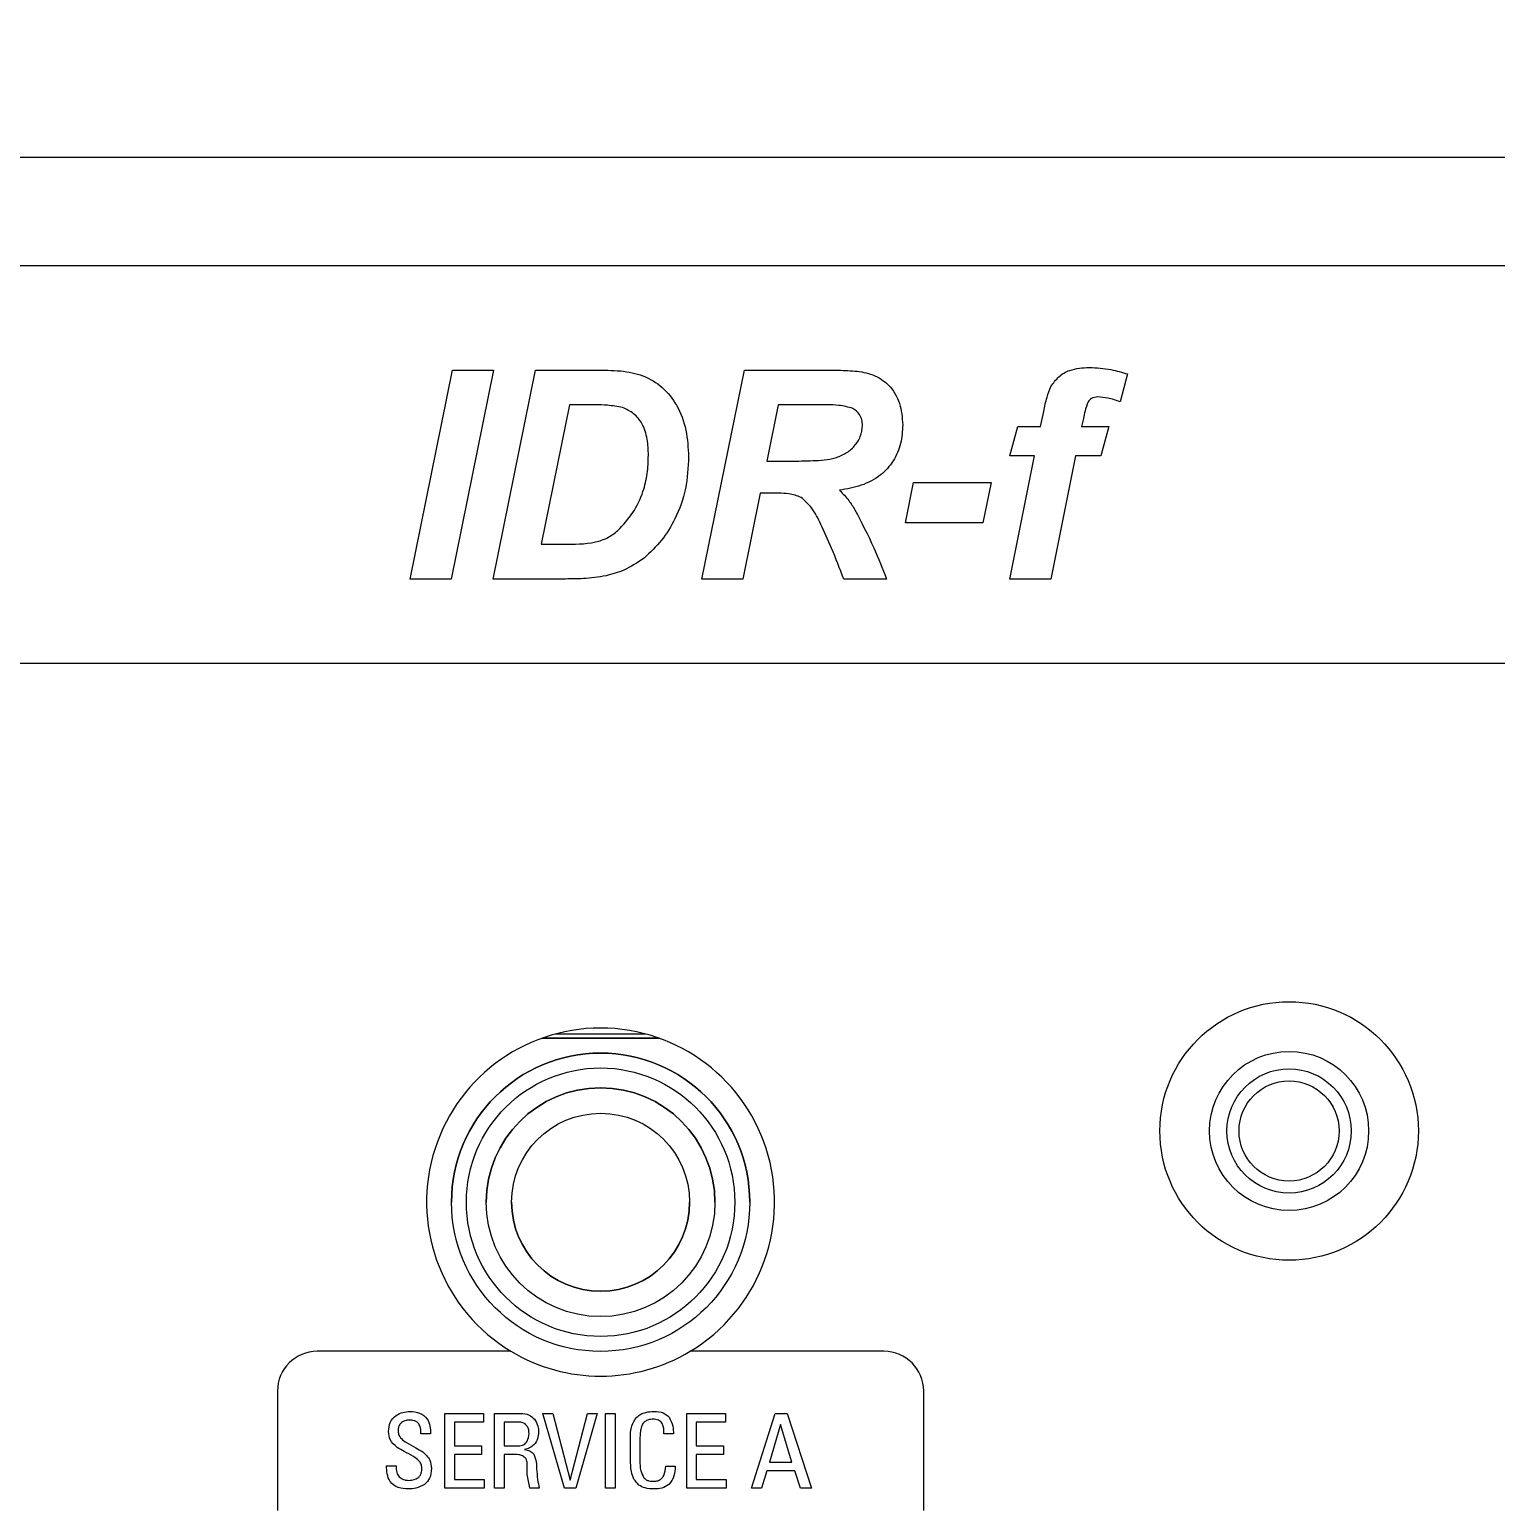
# Model space of a CAD drawing. Extents: x -194 to 239, y -574 to -265.
# Drawn here: x -117.57 to -108.25, y -305.62 to -296.21 of the extents above; entities that cross this region are included whole.
import ezdxf

# ---------------------------------------------------------------- set-up
doc = ezdxf.new("R2010")
doc.units = 0
doc.header["$LTSCALE"] = 0.5
doc.header["$PDMODE"] = 2
doc.layers.get('0').update_dxf_attribs({"linetype": 'CONTINUOUS'})
doc.layers.get('DEFPOINTS').update_dxf_attribs({"linetype": 'CONTINUOUS'})
doc.layers.add('1', color=7, linetype='CONTINUOUS')
doc.styles.get("Standard").update_dxf_attribs({"font": 'arial.ttf', "height": 3})
doc.dimstyles.get("Standard").update_dxf_attribs({"dimtxt": 0.18, "dimasz": 0.18, "dimexe": 0.18, "dimexo": 0.0625, "dimgap": 0.09, "dimtad": 0, "dimtih": 1, "dimtoh": 1, "dimdec": 4, "dimzin": 0, "dimdsep": 46, "dimtxsty": 'Standard', "dimcen": 0.09, "dimadec": 0, "dimazin": 0, "dimtfac": 1, "dimtdec": 4, "dimtofl": 0, "dimtmove": 0, "dimatfit": 3, "dimfxl": 1, "dimtolj": 1, "dimtzin": 0, "dimarcsym": 0})

# ---------------------------------------------------------------- blocks, each defined once
blk = doc.blocks.new('*D132')
at = {"color": 1, "lineweight": -2, "transparency": 16777216}
for p, q in [((-139.8837, -297.0246), (-139.8837, -289.1716)), ((13.0997, -297.0246), (13.0997, -289.1716)), ((-137.3837, -290.6716), (10.5997, -290.6716))]:
    blk.add_line(p, q, dxfattribs=at)
at = {"color": 1, "lineweight": 5, "transparency": 16777216}
for points in [[(-137.3837, -290.255), (-137.3837, -291.0883), (-139.8837, -290.6716)], [(10.5997, -290.255), (10.5997, -291.0883), (13.0997, -290.6716)]]:
    blk.add_solid(points, dxfattribs=at)
at = {"layer": 'DEFPOINTS', "color": 0, "lineweight": 5, "transparency": 16777216}
for p in [(13.0997, -290.6716), (-139.8837, -297.0246), (13.0997, -297.0246)]:
    blk.add_point(p, dxfattribs=at)
at = {"color": 7, "lineweight": 5, "transparency": 16777216, "insert": (-62.8461, -288.2438), "char_height": 3, "attachment_point": 5}
blk.add_mtext('\\A1;482,{\\fArial|b0|i0|c238|p34;6}', dxfattribs=at)

msp = doc.modelspace()

# ---------------------------------------------------------------- linework, layer by layer
at = {"color": 7, "linetype": 'Continuous', "lineweight": 5}
for p, q in [((-98.62495, -297.71371), (-127.42335, -297.71371)), ((-115.15463, -299.70488), (-114.88473, -298.37743)), ((-114.62493, -298.37743), (-114.89483, -299.70488)), ((-114.88473, -298.37743), (-114.62493, -298.37743)), ((-114.62706, -299.70488), (-114.35715, -298.37743)), ((-114.35715, -298.37743), (-114.00402, -298.37743)), ((-113.29961, -299.70488), (-113.0297, -298.37743)), ((-113.0297, -298.37743), (-112.44522, -298.37743)), ((-110.59366, -298.40163), (-110.64072, -298.57899)), ((-114.14203, -298.59867), (-114.32205, -299.48364)), ((-113.97769, -298.59867), (-114.14203, -298.59867)), ((-112.81458, -298.59867), (-112.88744, -298.95606)), ((-112.5024, -298.59867), (-112.81458, -298.59867)), ((-111.14676, -298.73482), (-111.12682, -298.63962)), ((-110.87314, -298.68483), (-110.88696, -298.73482)), ((-111.34247, -298.92202), (-111.29142, -298.73482)), ((-111.29142, -298.73482), (-111.14676, -298.73482)), ((-110.88696, -298.73482), (-110.71279, -298.73482)), ((-110.71279, -298.73482), (-110.76384, -298.92202)), ((-112.88744, -298.95606), (-112.738, -298.95606)), ((-111.34247, -299.70488), (-111.18559, -298.92202)), ((-111.18559, -298.92202), (-111.34247, -298.92202)), ((-110.92552, -298.92202), (-111.08241, -299.70488)), ((-110.76384, -298.92202), (-110.92552, -298.92202)), ((-112.0062, -299.34749), (-111.95514, -299.09221)), ((-111.95514, -299.09221), (-111.46161, -299.09221)), ((-111.46161, -299.09221), (-111.51266, -299.34749)), ((-112.92892, -299.16028), (-113.03954, -299.70488)), ((-112.81192, -299.16028), (-112.92892, -299.16028)), ((-111.51266, -299.34749), (-112.0062, -299.34749)), ((-114.32205, -299.48364), (-114.18112, -299.48364)), ((-114.89483, -299.70488), (-115.15463, -299.70488)), ((-114.16676, -299.70488), (-114.62706, -299.70488)), ((-113.03954, -299.70488), (-113.29961, -299.70488)), ((-112.12533, -299.70488), (-112.39763, -299.70488)), ((-111.08241, -299.70488), (-111.34247, -299.70488)), ((-95.42283, -300.24218), (-130.63179, -300.24218)), ((-114.31515, -302.62305), (-113.57261, -302.62305)), ((-113.57262, -302.62305), (-114.31514, -302.62305)), ((-114.22979, -302.59648), (-113.65797, -302.59648)), ((-114.51367, -304.61327), (-115.74542, -304.61327)), ((-112.14235, -304.61327), (-113.3741, -304.61327)), ((-115.99826, -304.86612), (-115.99826, -305.62466)), ((-111.8895, -305.62466), (-111.8895, -304.86612)), ((-114.93395, -305.00834), (-114.68788, -305.00834)), ((-114.93395, -305.48243), (-114.93395, -305.00834)), ((-114.68788, -305.00834), (-114.68788, -305.06305)), ((-114.61789, -305.48243), (-114.61789, -305.00834)), ((-114.61789, -305.00834), (-114.45293, -305.00834)), ((-114.17419, -305.48243), (-114.31133, -305.00834)), ((-114.31133, -305.00834), (-114.24789, -305.00901)), ((-114.24789, -305.00901), (-114.13801, -305.43267)), ((-114.13801, -305.43267), (-114.02661, -305.00796)), ((-113.96488, -305.00834), (-114.10182, -305.48243)), ((-114.02661, -305.00796), (-113.96488, -305.00834)), ((-113.91283, -305.00834), (-113.85205, -305.00834)), ((-113.91283, -305.48243), (-113.91283, -305.00834)), ((-113.85205, -305.00834), (-113.85205, -305.48243)), ((-113.3962, -305.00834), (-113.15013, -305.00834)), ((-113.3962, -305.48243), (-113.3962, -305.00834)), ((-113.15013, -305.00834), (-113.15013, -305.06305)), ((-112.98508, -305.48243), (-112.83474, -305.00834)), ((-112.83474, -305.00834), (-112.75791, -305.00834)), ((-112.75791, -305.00834), (-112.60368, -305.48243)), ((-114.68788, -305.06305), (-114.87317, -305.06305)), ((-114.87317, -305.06305), (-114.87317, -305.215)), ((-114.55711, -305.06305), (-114.55711, -305.215)), ((-114.46404, -305.06305), (-114.55711, -305.06305)), ((-113.15013, -305.06305), (-113.33542, -305.06305)), ((-113.33542, -305.06305), (-113.33542, -305.215)), ((-112.79922, -305.07777), (-112.86931, -305.31832)), ((-112.72733, -305.31832), (-112.79922, -305.07777)), ((-115.02512, -305.13712), (-115.0859, -305.13712)), ((-114.87317, -305.215), (-114.70099, -305.215)), ((-114.70099, -305.215), (-114.70099, -305.2697)), ((-114.55711, -305.215), (-114.4647, -305.215)), ((-113.7548, -305.30123), (-113.7548, -305.1677)), ((-113.69402, -305.1809), (-113.69402, -305.30911)), ((-113.48129, -305.13912), (-113.54207, -305.13912)), ((-113.33542, -305.215), (-113.16324, -305.215)), ((-113.16324, -305.215), (-113.16324, -305.2697)), ((-114.87317, -305.2697), (-114.87317, -305.42773)), ((-114.70099, -305.2697), (-114.87317, -305.2697)), ((-114.48455, -305.2697), (-114.55711, -305.2697)), ((-114.55711, -305.2697), (-114.55711, -305.48243)), ((-113.16324, -305.2697), (-113.33542, -305.2697)), ((-113.33542, -305.2697), (-113.33542, -305.42773)), ((-115.30471, -305.34131), (-115.24393, -305.34131)), ((-115.24393, -305.34131), (-115.24393, -305.35422)), ((-113.52992, -305.34264), (-113.46914, -305.34264)), ((-112.88659, -305.37303), (-112.92145, -305.48319)), ((-112.70957, -305.37303), (-112.88659, -305.37303)), ((-112.86931, -305.31832), (-112.72733, -305.31832)), ((-112.67377, -305.48319), (-112.70957, -305.37303)), ((-114.68389, -305.48243), (-114.93395, -305.48243)), ((-114.87317, -305.42773), (-114.68389, -305.42773)), ((-114.68389, -305.42773), (-114.68389, -305.48243)), ((-114.55711, -305.48243), (-114.61789, -305.48243)), ((-114.33364, -305.48243), (-114.39376, -305.48243)), ((-114.10182, -305.48243), (-114.17419, -305.48243)), ((-113.85205, -305.48243), (-113.91283, -305.48243)), ((-113.14614, -305.48243), (-113.3962, -305.48243)), ((-113.33542, -305.42773), (-113.14614, -305.42773)), ((-113.14614, -305.42773), (-113.14614, -305.48243)), ((-112.92145, -305.48319), (-112.98508, -305.48243)), ((-112.60368, -305.48243), (-112.67377, -305.48319))]:
    msp.add_line(p, q, dxfattribs=at)
for centre, radius in [((-109.56647, -303.21313), 0.82175), ((-113.94388, -303.66605), 0.94818), ((-109.56647, -303.21313), 0.50569), ((-113.94388, -303.66605), 0.85336), ((-109.56647, -303.21313), 0.39507), ((-113.94388, -303.66605), 0.72694), ((-109.56647, -303.21313), 0.31811), ((-113.94388, -303.66605), 0.56575)]:
    msp.add_circle(centre, radius, dxfattribs=at)
for centre, radius, start, end in [((-113.94388, -303.66509), 1.10621, 301.002719, 238.997281), ((-113.94388, -303.66605), 0.94818, 0, 180), ((-113.94388, -303.66605), 0.72694, 0, 180), ((-113.94388, -303.66605), 0.56575, 180, 0), ((-115.74542, -304.86612), 0.25285, 90, 180), ((-113.94388, -303.66509), 1.10621, 238.997281, 301.002719), ((-112.14235, -304.86612), 0.25285, 0, 90)]:
    msp.add_arc(centre, radius, start, end, dxfattribs=at)
for points, knots in [([(-114.00402, -298.37743), (-113.96879, -298.37727), (-113.9059, -298.37699), (-113.84311, -298.38044), (-113.81548, -298.38195)], [0, 0, 0, 0, 0.5600434, 1, 1, 1, 1]), ([(-113.81548, -298.38195), (-113.7677, -298.38943), (-113.67223, -298.40436), (-113.54616, -298.48204), (-113.45042, -298.60346), (-113.3936, -298.75769), (-113.38767, -298.87111), (-113.3847, -298.92787)], [0, 0, 0, 0, 0.1867936, 0.3731572, 0.5596755, 0.7796382, 1, 1, 1, 1]), ([(-112.44522, -298.37743), (-112.4061, -298.37844), (-112.32791, -298.38045), (-112.21078, -298.40023), (-112.10311, -298.46881), (-112.03349, -298.58657), (-112.02665, -298.67897), (-112.02322, -298.72525)], [0, 0, 0, 0, 0.1874922, 0.3746293, 0.5605565, 0.7799178, 1, 1, 1, 1]), ([(-111.08055, -298.48167), (-111.06523, -298.45957), (-111.03458, -298.41536), (-110.94852, -298.3668), (-110.87929, -298.36283), (-110.83697, -298.36041)], [0, 0, 0, 0, 0.2798289, 0.5598765, 1, 1, 1, 1]), ([(-110.83697, -298.36041), (-110.79066, -298.36307), (-110.70795, -298.36781), (-110.62859, -298.39129), (-110.59366, -298.40163)], [0, 0, 0, 0, 0.5598397, 1, 1, 1, 1]), ([(-111.12682, -298.63962), (-111.12055, -298.6094), (-111.10937, -298.55548), (-111.08935, -298.50421), (-111.08055, -298.48167)], [0, 0, 0, 0, 0.5603943, 1, 1, 1, 1]), ([(-113.80432, -298.61489), (-113.8364, -298.60909), (-113.89377, -298.5987), (-113.95202, -298.59868), (-113.97769, -298.59867)], [0, 0, 0, 0, 0.5594024, 1, 1, 1, 1]), ([(-113.63998, -298.91857), (-113.64101, -298.88391), (-113.64308, -298.81476), (-113.67285, -298.72138), (-113.73015, -298.65012), (-113.77961, -298.62663), (-113.80432, -298.61489)], [0, 0, 0, 0, 0.2806956, 0.5602145, 0.7803347, 1, 1, 1, 1]), ([(-112.33966, -298.62048), (-112.36946, -298.61252), (-112.42285, -298.59827), (-112.47803, -298.59855), (-112.5024, -298.59867)], [0, 0, 0, 0, 0.5583744, 1, 1, 1, 1]), ([(-112.2785, -298.72924), (-112.27923, -298.717), (-112.28069, -298.69254), (-112.29843, -298.65114), (-112.32403, -298.63209), (-112.33966, -298.62048)], [0, 0, 0, 0, 0.2808921, 0.5612612, 1, 1, 1, 1]), ([(-110.84495, -298.57899), (-110.85203, -298.59825), (-110.86468, -298.63269), (-110.87055, -298.66887), (-110.87314, -298.68483)], [0, 0, 0, 0, 0.5592055, 1, 1, 1, 1]), ([(-110.78299, -298.54761), (-110.79704, -298.54892), (-110.82215, -298.55126), (-110.83798, -298.57051), (-110.84495, -298.57899)], [0, 0, 0, 0, 0.5596023, 1, 1, 1, 1]), ([(-110.64072, -298.57899), (-110.66662, -298.56994), (-110.71285, -298.55378), (-110.76157, -298.5495), (-110.78299, -298.54761)], [0, 0, 0, 0, 0.56025, 1, 1, 1, 1]), ([(-112.738, -298.95606), (-112.69017, -298.9553), (-112.59459, -298.95378), (-112.47371, -298.94612), (-112.38397, -298.90902), (-112.32853, -298.86241), (-112.28729, -298.80117), (-112.28142, -298.7532), (-112.2785, -298.72924)], [0, 0, 0, 0, 0.2505172, 0.5006922, 0.625713, 0.750555, 0.875403, 1, 1, 1, 1]), ([(-112.02322, -298.72525), (-112.02552, -298.7653), (-112.03012, -298.84534), (-112.0788, -298.95731), (-112.16386, -299.05384), (-112.28587, -299.11633), (-112.37859, -299.13268), (-112.42501, -299.14087)], [0, 0, 0, 0, 0.1868517, 0.3734352, 0.5598873, 0.7796502, 1, 1, 1, 1]), ([(-113.8341, -299.39668), (-113.80031, -299.3602), (-113.7327, -299.28721), (-113.67362, -299.16023), (-113.64411, -299.03559), (-113.64136, -298.95758), (-113.63998, -298.91857)], [0, 0, 0, 0, 0.279704, 0.5596655, 0.7797681, 1, 1, 1, 1]), ([(-113.3847, -298.92787), (-113.38807, -298.99598), (-113.39482, -299.13211), (-113.46056, -299.31176), (-113.55065, -299.46292), (-113.62883, -299.53613), (-113.6679, -299.57272)], [0, 0, 0, 0, 0.2801019, 0.559886, 0.7800368, 1, 1, 1, 1]), ([(-112.66886, -299.18634), (-112.69473, -299.17703), (-112.74107, -299.16036), (-112.79021, -299.16031), (-112.81192, -299.16028)], [0, 0, 0, 0, 0.5581532, 1, 1, 1, 1]), ([(-112.54335, -299.35759), (-112.56076, -299.32098), (-112.5918, -299.25571), (-112.64534, -299.20751), (-112.66886, -299.18634)], [0, 0, 0, 0, 0.560885, 1, 1, 1, 1]), ([(-112.42501, -299.14087), (-112.40429, -299.16208), (-112.36726, -299.19997), (-112.33942, -299.24498), (-112.32716, -299.26479)], [0, 0, 0, 0, 0.5598077, 1, 1, 1, 1]), ([(-112.32716, -299.26479), (-112.28544, -299.34508), (-112.21093, -299.4885), (-112.15149, -299.63875), (-112.12533, -299.70488)], [0, 0, 0, 0, 0.5598956, 1, 1, 1, 1]), ([(-112.39763, -299.70488), (-112.42288, -299.63924), (-112.46799, -299.52201), (-112.52032, -299.40784), (-112.54335, -299.35759)], [0, 0, 0, 0, 0.5599362, 1, 1, 1, 1]), ([(-114.18112, -299.48364), (-114.11224, -299.48404), (-114.01634, -299.48461), (-113.89819, -299.44636), (-113.85547, -299.41324), (-113.8341, -299.39668)], [0, 0, 0, 0, 0.5602144, 0.7800387, 1, 1, 1, 1]), ([(-113.6679, -299.57272), (-113.70975, -299.60073), (-113.78454, -299.65079), (-113.87118, -299.67449), (-113.90935, -299.68493)], [0, 0, 0, 0, 0.5594515, 1, 1, 1, 1]), ([(-113.90935, -299.68493), (-113.95714, -299.69196), (-114.04252, -299.70452), (-114.12878, -299.70477), (-114.16676, -299.70488)], [0, 0, 0, 0, 0.5596956, 1, 1, 1, 1]), ([(-115.29255, -305.12383), (-115.2909, -305.10377), (-115.28761, -305.06375), (-115.24895, -305.01996), (-115.20178, -304.99887), (-115.17057, -304.99708), (-115.15494, -304.99619)], [0, 0, 0, 0, 0.2800046, 0.558485, 0.778985, 1, 1, 1, 1]), ([(-115.15494, -304.99619), (-115.1342, -304.99742), (-115.09294, -304.99988), (-115.04455, -305.03768), (-115.02713, -305.08875), (-115.02579, -305.12098), (-115.02512, -305.13712)], [0, 0, 0, 0, 0.2806003, 0.5581795, 0.7786589, 1, 1, 1, 1]), ([(-114.45293, -305.00834), (-114.43378, -305.00966), (-114.39962, -305.012), (-114.37497, -305.03532), (-114.36413, -305.04557)], [0, 0, 0, 0, 0.5603936, 1, 1, 1, 1]), ([(-113.71454, -305.03218), (-113.70589, -305.02512), (-113.68857, -305.01098), (-113.65015, -304.9984), (-113.62156, -304.99703), (-113.60409, -304.99619)], [0, 0, 0, 0, 0.27962, 0.5597661, 1, 1, 1, 1]), ([(-113.60409, -304.99619), (-113.58363, -304.99694), (-113.54719, -304.99827), (-113.51986, -305.02191), (-113.50788, -305.03228)], [0, 0, 0, 0, 0.5615561, 1, 1, 1, 1]), ([(-115.23719, -305.22412), (-115.25448, -305.20897), (-115.28536, -305.18192), (-115.29036, -305.14158), (-115.29255, -305.12383)], [0, 0, 0, 0, 0.5598374, 1, 1, 1, 1]), ([(-115.20879, -305.0659), (-115.21293, -305.06981), (-115.22121, -305.07764), (-115.23017, -305.09635), (-115.23116, -305.11099), (-115.23177, -305.11993)], [0, 0, 0, 0, 0.2800355, 0.5602292, 1, 1, 1, 1]), ([(-115.23177, -305.11993), (-115.23056, -305.12894), (-115.22814, -305.14699), (-115.20809, -305.17346), (-115.18884, -305.18633), (-115.17707, -305.1942)], [0, 0, 0, 0, 0.279317, 0.5593918, 1, 1, 1, 1]), ([(-115.15884, -305.05089), (-115.16892, -305.05137), (-115.18691, -305.05222), (-115.20211, -305.06172), (-115.20879, -305.0659)], [0, 0, 0, 0, 0.5602206, 1, 1, 1, 1]), ([(-115.10033, -305.07463), (-115.10448, -305.07008), (-115.11278, -305.06098), (-115.13344, -305.05225), (-115.1492, -305.05141), (-115.15884, -305.05089)], [0, 0, 0, 0, 0.2795663, 0.5596068, 1, 1, 1, 1]), ([(-115.0859, -305.13712), (-115.08605, -305.12479), (-115.0863, -305.10282), (-115.09606, -305.08323), (-115.10033, -305.07463)], [0, 0, 0, 0, 0.5612049, 1, 1, 1, 1]), ([(-114.41313, -305.0866), (-114.4167, -305.08246), (-114.42382, -305.07417), (-114.44142, -305.06483), (-114.45546, -305.06372), (-114.46404, -305.06305)], [0, 0, 0, 0, 0.2802443, 0.5604596, 1, 1, 1, 1]), ([(-114.39908, -305.13513), (-114.39957, -305.1254), (-114.40045, -305.10804), (-114.40926, -305.09315), (-114.41313, -305.0866)], [0, 0, 0, 0, 0.5601931, 1, 1, 1, 1]), ([(-114.36413, -305.04557), (-114.35549, -305.05979), (-114.34002, -305.08523), (-114.33883, -305.11484), (-114.3383, -305.12791)], [0, 0, 0, 0, 0.5586391, 1, 1, 1, 1]), ([(-113.7548, -305.1677), (-113.75429, -305.14006), (-113.75338, -305.09084), (-113.72638, -305.05006), (-113.71454, -305.03218)], [0, 0, 0, 0, 0.561639, 1, 1, 1, 1]), ([(-113.69013, -305.11481), (-113.69147, -305.12711), (-113.69386, -305.14908), (-113.69397, -305.17118), (-113.69402, -305.1809)], [0, 0, 0, 0, 0.5598989, 1, 1, 1, 1]), ([(-113.68025, -305.08185), (-113.68242, -305.08791), (-113.68628, -305.09873), (-113.68895, -305.10989), (-113.69013, -305.11481)], [0, 0, 0, 0, 0.5601025, 1, 1, 1, 1]), ([(-113.66259, -305.06067), (-113.66681, -305.0639), (-113.67433, -305.06965), (-113.67845, -305.07813), (-113.68025, -305.08185)], [0, 0, 0, 0, 0.5609823, 1, 1, 1, 1]), ([(-113.60884, -305.04481), (-113.61961, -305.04544), (-113.63884, -305.04656), (-113.65533, -305.05636), (-113.66259, -305.06067)], [0, 0, 0, 0, 0.5600212, 1, 1, 1, 1]), ([(-113.54207, -305.13912), (-113.54153, -305.11595), (-113.54084, -305.08696), (-113.5608, -305.05901), (-113.58092, -305.04812), (-113.59767, -305.04614), (-113.60884, -305.04481)], [0, 0, 0, 0, 0.4985764, 0.6239398, 0.7493633, 1, 1, 1, 1]), ([(-113.50788, -305.03228), (-113.49853, -305.05112), (-113.48175, -305.08492), (-113.48143, -305.1225), (-113.48129, -305.13912)], [0, 0, 0, 0, 0.5577464, 1, 1, 1, 1]), ([(-115.17707, -305.1942), (-115.15789, -305.20511), (-115.12364, -305.22459), (-115.08945, -305.24418), (-115.07441, -305.2528)], [0, 0, 0, 0, 0.5600031, 1, 1, 1, 1]), ([(-114.4647, -305.215), (-114.45368, -305.21382), (-114.43166, -305.21145), (-114.40369, -305.18042), (-114.40083, -305.15232), (-114.39908, -305.13513)], [0, 0, 0, 0, 0.2801954, 0.5597155, 1, 1, 1, 1]), ([(-114.3383, -305.12791), (-114.33947, -305.14245), (-114.3418, -305.17149), (-114.36429, -305.20659), (-114.39461, -305.22925), (-114.41677, -305.23482), (-114.42786, -305.2376)], [0, 0, 0, 0, 0.2800877, 0.5595365, 0.7796136, 1, 1, 1, 1]), ([(-115.13452, -305.28205), (-115.15374, -305.27132), (-115.18805, -305.25217), (-115.22217, -305.23269), (-115.23719, -305.22412)], [0, 0, 0, 0, 0.5600041, 1, 1, 1, 1]), ([(-115.07982, -305.35764), (-115.08102, -305.34854), (-115.08341, -305.3303), (-115.10334, -305.3033), (-115.12269, -305.29011), (-115.13452, -305.28205)], [0, 0, 0, 0, 0.2793265, 0.559441, 1, 1, 1, 1]), ([(-115.07441, -305.2528), (-115.05693, -305.26884), (-115.0257, -305.29752), (-115.02108, -305.33926), (-115.01904, -305.35764)], [0, 0, 0, 0, 0.5595151, 1, 1, 1, 1]), ([(-114.44011, -305.27806), (-114.44817, -305.27521), (-114.46258, -305.27012), (-114.47783, -305.26983), (-114.48455, -305.2697)], [0, 0, 0, 0, 0.5594387, 1, 1, 1, 1]), ([(-114.41124, -305.32773), (-114.41156, -305.32206), (-114.41219, -305.31072), (-114.42018, -305.29133), (-114.43256, -305.28308), (-114.44011, -305.27806)], [0, 0, 0, 0, 0.2812793, 0.5619783, 1, 1, 1, 1]), ([(-114.42786, -305.2376), (-114.4152, -305.24004), (-114.39267, -305.24439), (-114.37606, -305.26001), (-114.36878, -305.26685)], [0, 0, 0, 0, 0.5618162, 1, 1, 1, 1]), ([(-114.36878, -305.26685), (-114.36219, -305.28354), (-114.35036, -305.31346), (-114.35042, -305.34554), (-114.35045, -305.35973)], [0, 0, 0, 0, 0.5577662, 1, 1, 1, 1]), ([(-113.70124, -305.46363), (-113.71252, -305.45148), (-113.73512, -305.42711), (-113.75195, -305.36929), (-113.75372, -305.32705), (-113.7548, -305.30123)], [0, 0, 0, 0, 0.2789274, 0.5591854, 1, 1, 1, 1]), ([(-113.69402, -305.30911), (-113.69399, -305.33074), (-113.69393, -305.36923), (-113.67616, -305.40318), (-113.66838, -305.41804)], [0, 0, 0, 0, 0.5619702, 1, 1, 1, 1]), ([(-115.16586, -305.48851), (-115.18785, -305.48746), (-115.23153, -305.48539), (-115.28484, -305.4474), (-115.30269, -305.39261), (-115.30404, -305.35843), (-115.30471, -305.34131)], [0, 0, 0, 0, 0.2809679, 0.5581372, 0.7785805, 1, 1, 1, 1]), ([(-115.24393, -305.35422), (-115.24316, -305.36758), (-115.24178, -305.39139), (-115.22585, -305.40885), (-115.21886, -305.41652)], [0, 0, 0, 0, 0.560721, 1, 1, 1, 1]), ([(-115.10423, -305.4169), (-115.09974, -305.4126), (-115.09076, -305.40398), (-115.08145, -305.38335), (-115.08044, -305.36739), (-115.07982, -305.35764)], [0, 0, 0, 0, 0.2800846, 0.5601105, 1, 1, 1, 1]), ([(-115.01904, -305.35764), (-115.02054, -305.37988), (-115.02322, -305.41956), (-115.05093, -305.44753), (-115.06311, -305.45983)], [0, 0, 0, 0, 0.5605417, 1, 1, 1, 1]), ([(-114.39376, -305.48243), (-114.40042, -305.45397), (-114.41235, -305.40303), (-114.41158, -305.35078), (-114.41124, -305.32773)], [0, 0, 0, 0, 0.5587305, 1, 1, 1, 1]), ([(-114.35045, -305.35973), (-114.34911, -305.3829), (-114.34671, -305.42426), (-114.33764, -305.46466), (-114.33364, -305.48243)], [0, 0, 0, 0, 0.5601183, 1, 1, 1, 1]), ([(-113.60694, -305.43989), (-113.59815, -305.43928), (-113.58061, -305.43806), (-113.55701, -305.42476), (-113.53364, -305.39356), (-113.53145, -305.36363), (-113.52992, -305.34264)], [0, 0, 0, 0, 0.1872996, 0.3740554, 0.5610943, 1, 1, 1, 1]), ([(-113.46914, -305.34264), (-113.47018, -305.36394), (-113.47226, -305.40634), (-113.50321, -305.46066), (-113.55389, -305.48582), (-113.58727, -305.48761), (-113.60399, -305.48851)], [0, 0, 0, 0, 0.2809723, 0.5593354, 0.7791154, 1, 1, 1, 1]), ([(-115.21886, -305.41652), (-115.20941, -305.42229), (-115.19252, -305.43262), (-115.17284, -305.43344), (-115.16415, -305.43381)], [0, 0, 0, 0, 0.5589026, 1, 1, 1, 1]), ([(-115.06311, -305.45983), (-115.08108, -305.46961), (-115.11328, -305.48712), (-115.14976, -305.48808), (-115.16586, -305.48851)], [0, 0, 0, 0, 0.558432, 1, 1, 1, 1]), ([(-115.16415, -305.43381), (-115.15212, -305.43337), (-115.13067, -305.4326), (-115.1123, -305.42169), (-115.10423, -305.4169)], [0, 0, 0, 0, 0.5607602, 1, 1, 1, 1]), ([(-113.60399, -305.48851), (-113.62336, -305.48811), (-113.65788, -305.48739), (-113.68802, -305.47088), (-113.70124, -305.46363)], [0, 0, 0, 0, 0.5611185, 1, 1, 1, 1]), ([(-113.66838, -305.41804), (-113.66376, -305.42233), (-113.6545, -305.43092), (-113.63293, -305.43859), (-113.61679, -305.4394), (-113.60694, -305.43989)], [0, 0, 0, 0, 0.2795666, 0.5597861, 1, 1, 1, 1])]:
    msp.add_open_spline(points, degree=3, knots=knots, dxfattribs=at)
at = {"layer": '1', "lineweight": 5}
msp.add_line((-139.88366, -297.02455), (-63.41311, -297.02455), dxfattribs=at)

# ---------------------------------------------------------------- dimensions: what is measured, and where the dimension line sits
at = {"lineweight": 5}
dim = msp.add_linear_dim(base=(13.09969, -290.67163), p1=(-139.88366, -297.02455), p2=(13.09969, -297.02455), angle=0.000001, text='482,{\\fArial|b0|i0|c238|p34;6}', dimstyle='Standard', override={"dimtxt": 2.5, "dimasz": 2.5, "dimexe": 1.5, "dimexo": 0, "dimgap": 0.625, "dimtad": 1, "dimtih": 0, "dimtoh": 0, "dimzin": 8, "dimlunit": 6, "dimcen": 2.5, "dimclrd": 1, "dimclre": 1, "dimclrt": 7, "dimtofl": 1, "dimatfit": 0}, dxfattribs=at)
dim.commit()
dim.dimension.update_dxf_attribs({"geometry": '*D132', "text_midpoint": (-62.84613, -290.67163), "dimtype": 161})

doc.saveas('drawing.dxf')
